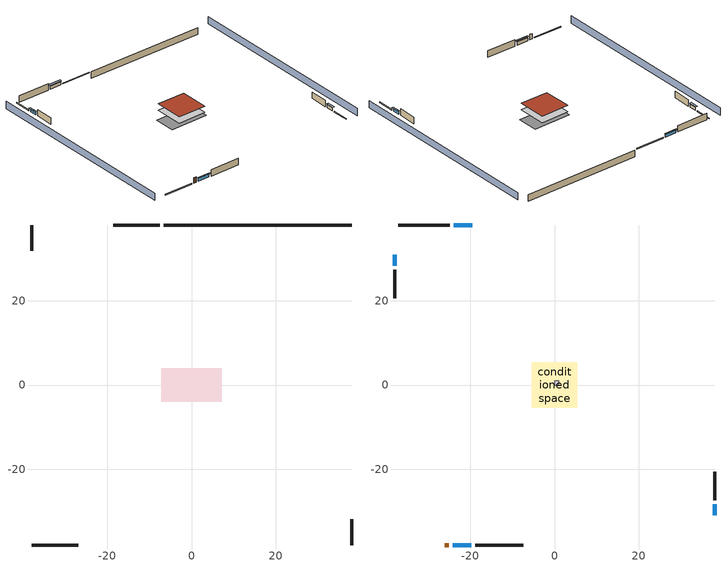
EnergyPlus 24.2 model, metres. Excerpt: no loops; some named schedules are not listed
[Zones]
basement - unconditioned
 floor foundation (Slab1 construction): -7.17,-3.98 -7.17,3.98 7.17,3.98 7.17,-3.98 z-2.13
 wall outside (RimJoist1 construction): -7.55,37.96 -18.59,37.96 z0.3:0.61
 wall outside (RimJoist2 construction): 37.96,-37.96 37.96,-31.83 z0.3:0.61
 wall outside (RimJoist3 construction): -37.96,-37.96 -26.93,-37.96 z0.3:0.61
 wall outside (RimJoist4 construction): -37.96,37.96 -37.96,31.83 z0.3:0.61
 wall foundation (FoundationWall1 construction): 37.96,37.96 -6.62,37.96 z-2.13:0.3
central ac and furnace airloop ret air zone
 floor adiabatic (AdiabaticConst): 0,0 0,1 1,1 1,0 z0
 wall adiabatic (AdiabaticConst): 0,1 0,0 1,0 1,1 0,1 z0:1
 ceiling adiabatic (AdiabaticConst): 1,0 1,1 0,1 0,0 z1
conditioned space
 floor to basement - unconditioned (Floor1 construction): -5.34,-5.34 -5.34,5.34 5.34,5.34 5.34,-5.34 z0.3
 wall outside (AdiabaticWallConstruction 1): -26,-37.96 -25.08,-37.96 z0.3:2.34
 wall outside (AdiabaticWallConstruction): -19.51,37.96 -23.92,37.96 / -24.16,-37.96 -19.75,-37.96 z0.3:1.49; 37.96,-30.91 37.96,-28.33 / -37.96,30.91 -37.96,28.33 z0.3:1.43
 wall outside (Wall1 construction): -24.85,37.96 -37.03,37.96 z0.3:2.74
 wall outside (Wall2 construction): 37.96,-27.4 37.96,-20.63 z0.3:2.74
 wall outside (Wall3 construction): -18.82,-37.96 -7.4,-37.96 z0.3:2.74
 wall outside (Wall4 construction): -37.96,27.4 -37.96,20.63 z0.3:2.74
 window (WindowConstruction): -19.51,37.96 -23.92,37.96 z0.3:1.49
 window (WindowConstruction 1): 37.96,-30.91 37.96,-28.33 z0.3:1.43
 window (WindowConstruction 2): -24.16,-37.96 -19.75,-37.96 z0.3:1.49
 window (WindowConstruction 3): -37.96,30.91 -37.96,28.33 z0.3:1.43
 door (Door): -26,-37.96 -25.08,-37.96 z0.3:2.34
 roof outside (Roof1 construction): -5.34,5.34 -5.34,-5.34 5.34,-5.34 5.34,5.34 z2.74
shading: -42.53,37.96 -42.53,-37.96 / 42.53,-37.96 42.53,37.96 z0:2.74; -24.23,37.96 -19.21,37.96 -19.21,38.57 -24.23,38.57 z1.8; 37.96,-28.02 37.96,-31.21 38.57,-31.21 38.57,-28.02 z1.74; -19.44,-37.96 -24.46,-37.96 -24.46,-38.57 -19.44,-38.57 z1.8; -37.96,28.02 -37.96,31.21 -38.57,31.21 -38.57,28.02 z1.74
[Building]
Building 1: Terrain=Suburbs
[Site:Location]
Portland Intl Arpt_OR: Latitude {deg}=45.59; Longitude {deg}=-122.6; Time Zone {hr}=-8; Elevation {m}=33; Keep Site Location Information=Yes
[Site:GroundTemperature:Shallow]
10.2558, 8.96328, 8.85977, 9.47314, 11.9355, 14.3863, 16.5111, 17.8571, 17.9714, 16.8767, 14.8061, 12.4304
[Site:WaterMainsTemperature]
Calculation Method=Schedule; Temperature Schedule=mains temperature schedule
[Material] Roughness=Rough; Thermal Absorptance=0.9
Name | Thickness {m} | Conductivity {W/m-K} | Density {kg/m3} | Specific Heat {J/kg-K} | Solar Absorptance | Visible Absorptance
asphalt or fiberglass shingles | 0.00635 | 0.162714 | 1121.4 | 1465.45 | 0.85 | 0.85
brick veneer | 0.1016 | 0.793375 | 1762.2 | 795.53 | 0.5 | 0.5
concrete 4.0 in. | 0.1016 | 1.803125 | 2242.8 | 837.4 | 0.7 | 0.7
concrete 8.0 in. | 0.2032 | 1.803125 | 2242.8 | 837.4 | 0.7 | 0.7
door material | 0.04445 | 0.0612267 | 512.64 | 1214.23 | 0.7 | 0.7
floor covering | 0.0127 | 0.0433444 | 54.468 | 1339.84 | 0.6 | 0.6
floor stud and cavity | 0.1397 | 0.923637 | 92.3553 | 1139.71 | 0.7 | 0.7
furniture material basement - unconditioned 1; furniture material conditioned space 1 | 0.1524 | 0.115458 | 640.8 | 1214.23 | 0.6 | 0.6
gypsum board | 0.0127 | 0.160291 | 801 | 837.4 | 0.6 | 0.6
osb sheathing 0.5 in. | 0.0127 | 0.115458 | 512.64 | 1214.23 | 0.7 | 0.7
osb sheathing 0.75 in. | 0.01905 | 0.115458 | 512.64 | 1214.23 | 0.7 | 0.7
rim joist stud and cavity | 0.0508 | 0.180795 | 50.32683 | 1063.81 | 0.6 | 0.6
roof rigid ins | 0.103632 | 0.029427 | 32.04 | 1214.23 | 0.7 | 0.7
roof stud and cavity | 0.2032 | 0.0828465 | 78.34581 | 1123.46 | 0.7 | 0.7
wall rigid ins | 0.512978 | 0.029427 | 32.04 | 1214.23 | 0.7 | 0.7
wall stud and cavity | 0.1397 | 0.558292 | 139.0536 | 1170.24 | 0.7 | 0.7
wall stud and cavity 1 | 0.0889 | 0.380278 | 52.3479 | 1209.89 | 0.7 | 0.7
wall stud and cavity 2 | 0.0889 | 0.391764 | 83.0341 | 1211.67 | 0.7 | 0.7
wood siding; wood siding 1 | 0.0254 | 0.102417 | 544.68 | 1172.36 | 0.7 | 0.7
[Material:NoMass]
Adiabatic: Roughness=Rough; Thermal Resistance {m2-K/W}=176.1; Thermal Absorptance=0.9; Solar Absorptance=0.7; Visible Absorptance=0.7
[WindowMaterial:SimpleGlazingSystem]
WindowMaterial: U-Factor {W/m2-K}=2.78222; Solar Heat Gain Coefficient=0.56
[Construction]
AdiabaticConst: Adiabatic
AdiabaticWallConstruction: wood siding, wall rigid ins, wall stud and cavity 1, gypsum board
AdiabaticWallConstruction 1: wood siding 1, wall rigid ins, wall stud and cavity 1, gypsum board
Door: door material
Floor1 construction: floor stud and cavity, osb sheathing 0.75 in., floor covering
FoundationWall1 construction: concrete 8.0 in.
furniture construction basement - unconditioned 1: furniture material basement - unconditioned 1
furniture construction conditioned space 1: furniture material conditioned space 1
PartitionWallConstruction: gypsum board, wall stud and cavity 2, gypsum board
RimJoist1 construction; RimJoist2 construction; RimJoist3 construction; RimJoist4 construction: brick veneer, rim joist stud and cavity
Roof1 construction: asphalt or fiberglass shingles, roof rigid ins, osb sheathing 0.75 in., roof stud and cavity, gypsum board
Slab1 construction: concrete 4.0 in.
Wall1 construction; Wall2 construction; Wall3 construction; Wall4 construction: brick veneer, osb sheathing 0.5 in., wall stud and cavity, gypsum board
WindowConstruction; WindowConstruction 1; WindowConstruction 2; WindowConstruction 3: WindowMaterial
[Zone] Multiplier=1
Name | Volume {m3} | Part of Total Floor Area
basement - unconditioned; conditioned space | 278.185 | Yes
central ac and furnace airloop ret air zone | 1 | No
[Space]
Name | Zone | Volume {m3} | Space Type
basement - unconditioned 1 | basement - unconditioned | 278.185
central ac and furnace airloop ret air space | central ac and furnace airloop ret air zone |  | Plenum Space Type
conditioned space 1 | conditioned space | 278.185
[SurfaceProperty:ExposedFoundationPerimeter]
Slab1: Exposed Perimeter Calculation Method=TotalExposedPerimeter; Total Exposed Perimeter {m}=44.58462
[InternalMass]
Name | Construction | Zone or ZoneList | Space or SpaceList | Surface Area {m2}
furniture mass basement - unconditioned 1 | furniture construction basement - unconditioned 1 | basement - unconditioned | basement - unconditioned 1 | 45.62618
furniture mass conditioned space 1 | furniture construction conditioned space 1 | conditioned space | conditioned space 1 | 45.63397
partition wall mass | PartitionWallConstruction | conditioned space | conditioned space 1 | 114.085
[ElectricEquipment] Design Level Calculation Method=EquipmentLevel
Name | Zone or ZoneList or Space or SpaceList | Schedule | Design Level {W} | Fraction Latent | Fraction Radiant | Fraction Lost
fridge 1 | basement - unconditioned 1 | fridge schedule 1 | 80.4475 | 0 | 0.6 | 0
ceiling fan | conditioned space 1 | ceiling_fan | 18.2963 | 0 | 0.558 | 0
clothes dryer | conditioned space 1 | clothes_dryer | 7168.93 | 0.015 | 0.081 | 0.85
clothes washer | conditioned space 1 | clothes_washer | 611.435 | 0.03 | 0.162 | 0.7
cooking range | conditioned space 1 | cooking_range | 1414.01 | 0.08 | 0.432 | 0.2
dishwasher | conditioned space 1 | dishwasher | 306.416 | 0.3 | 0.18 | 0.4
fridge | conditioned space 1 | fridge schedule | 43.7215 | 0 | 0.6 | 0
mech vent bath fan 0 | conditioned space 1 | mech vent bath fan 0 schedule | 30 | 0 | 0 | 1
mech vent house fan | conditioned space 1 | mech vent house fan schedule | 0 | 0 | 0 | 1
mech vent house fan cfis | conditioned space 1 | mech vent house fan cfis schedule | 0 | 0 | 0 | 0
mech vent range fan 0 | conditioned space 1 | mech vent range fan 0 schedule | 30 | 0 | 0 | 1
misc plug loads | conditioned space 1 | plug_loads_other | 291.684 | 0.021 | 0.558 | 0.049
misc tv | conditioned space 1 | plug_loads_tv | 372.646 | 0 | 0.6 | 0
whole house fan | conditioned space 1 | Always On Discrete | 0 | 0 | 0 | 1
[OtherEquipment] Design Level Calculation Method=EquipmentLevel
Name | Fuel Type | Zone or ZoneList or Space or SpaceList | Schedule | Design Level {W} | Fraction Latent | Fraction Radiant | Fraction Lost
central ac and furnace airloop_0 RetCondToDZ; central ac and furnace airloop_0 SupCondToDZ; central ac and furnace airloop_0 SupSensLkToDZ | None | basement - unconditioned 1 | Always On Discrete | 0 | 0 | 0 | 0
central ac and furnace airloop_0 SupLatLkToDZ | None | basement - unconditioned 1 | Always On Discrete | 0 | 1 | 0 | 0
central ac and furnace airloop_0 RetCondToRP; central ac and furnace airloop_0 RetSensLkToRP | None | central ac and furnace airloop ret air space | Always On Discrete | 0 | 0 | 0 | 0
central ac and furnace airloop_0 RetLatLkToRP | None | central ac and furnace airloop ret air space | Always On Discrete | 0 | 1 | 0 | 0
central ac and furnace airloop_0 SupCondToLv; central ac and furnace airloop_0 SupSensLkToCond; mech vent house fan sensible load; water heater sens | None | conditioned space 1 | Always On Discrete | 0 | 0 | 0 | 0
central ac and furnace airloop_0 SupLatLkToCond; mech vent house fan latent load; water heater lat | None | conditioned space 1 | Always On Discrete | 0 | 1 | 0 | 0
clothes dryer 1 | Electricity | conditioned space 1 | clothes_dryer | 0 | 0.015 | 0.081 | 0.85
cooking range 1 | Electricity | conditioned space 1 | cooking_range | 0 | 0.08 | 0.432 | 0.2
general water use latent | None | conditioned space 1 | general water use schedule | 44.1266 | 1 | 0 | 0
general water use sensible | None | conditioned space 1 | general water use schedule | -43.4886 | 0 | 0.6 | 0
water heater energy adjustment1 | Electricity | conditioned space 1 | Always On Discrete | 0.01 | 0 | 0 | 1
[ZoneInfiltration:DesignFlowRate] Schedule=Always On Discrete
Name | Zone or ZoneList or Space or SpaceList | Design Flow Rate Calculation Method | Design Flow Rate {m3/s} | Air Changes per Hour {1/hr} | Constant Term Coefficient | Temperature Term Coefficient | Velocity Term Coefficient | Velocity Squared Term Coefficient
basement_unconditioned 1 duct leakage imbalance infil flow | basement - unconditioned 1 | Flow/Zone | 0
infil basement - unconditioned 1 | basement - unconditioned 1 | AirChanges/Hour |  | 0.1 | 1 | 0 | 0 | 0
infil flow; natural vent flow; whole house fan flow | conditioned space 1 | Flow/Zone | 0
[ZoneMixing] Schedule=Always On Continuous; Design Flow Rate Calculation Method=Flow/Zone; Design Flow Rate {m3/s}=0
Name | Zone or Space | Source Zone or Space
central ac and furnace airloop_0 ZoneMixCondToDZ mix | basement - unconditioned | conditioned space
central ac and furnace airloop_0 ZoneMixDZToCond mix | conditioned space | basement - unconditioned
[SpaceList]
Plenum Space Type: central ac and furnace airloop ret air space
[SurfaceProperty:IncidentSolarMultiplier] Incident Solar Multiplier=1; Incident Solar Multiplier Schedule=trans schedule winter=0.85 summer=0.7
Window1; Window2; Window3; Window4
[Lights]
interior lighting: Zone or ZoneList or Space or SpaceList=conditioned space 1; Schedule=lighting_interior; Design Level Calculation Method=LightingLevel; Lighting Level {W}=184.071; Return Air Fraction=0; Fraction Radiant=0.6; Fraction Visible=0.2; Fraction Replaceable=1
[People]
occupants: Zone or ZoneList or Space or SpaceList=conditioned space 1; Number of People Schedule=occupants; Number of People Calculation Method=People; Number of People=2; Fraction Radiant=0.314171; Sensible Heat Fraction=0.56303; Activity Level Schedule=occupants activity schedule; Carbon Dioxide Generation Rate {m3/s-W}=0; Enable ASHRAE 55 Comfort Warnings=No; Mean Radiant Temperature Calculation Type=EnclosureAveraged
[AvailabilityManager:Scheduled]
central ac and furnace airloop Availability Manager: Schedule=Always On Discrete
[AirLoopHVAC:ReturnPlenum]
Air Loop HVAC Return Plenum 1: Zone=central ac and furnace airloop ret air zone
[WaterUse:Equipment]
dishwasher: Peak Flow Rate {m3/s}=5.59448e-06; Flow Rate Fraction Schedule=hot_water_dishwasher
[Foundation:Kiva]
Foundation Kiva 1: Initial Indoor Air Temperature {C}=9.52053; Wall Height Above Grade {m}=0.3048; Wall Depth Below Slab {m}=0.2032
[Foundation:Kiva:Settings]
Soil Conductivity {W/m-K}=2.4234; Soil Density {kg/m3}=1842.3; Soil Specific Heat {J/kg-K}=418.7; Ground Solar Absorptivity=0.9; Ground Thermal Absorptivity=0.9; Ground Surface Roughness {m}=0.03; Far-Field Width {m}=40; Deep-Ground Boundary Condition=ZeroFlux; Deep-Ground Depth {m}=40; Minimum Cell Dimension {m}=0.2; Maximum Cell Growth Coefficient=3; Simulation Timestep=Timestep
[Exterior:Lights]
exterior lighting: Schedule=exterior lighting schedule; Design Level {W}=6.19068
[EnergyManagementSystem:GlobalVariable]
central_ac_and_furnace_airloop_0_DuctImbalLkExhFanEquivCond
central_ac_and_furnace_airloop_0_DuctImbalLkExhFanEquivDZ
central_ac_and_furnace_airloop_0_DuctImbalLkSupFanEquivCond
central_ac_and_furnace_airloop_0_DuctImbalLkSupFanEquivDZ
central_ac_and_furnace_airloop_0_DZ_T
central_ac_and_furnace_airloop_0_DZ_W
central_ac_and_furnace_airloop_0_RetCondToDZ
central_ac_and_furnace_airloop_0_RetCondToRP
central_ac_and_furnace_airloop_0_RetLatLkToRP
central_ac_and_furnace_airloop_0_RetSensLkToRP
central_ac_and_furnace_airloop_0_SupCondToDZ
central_ac_and_furnace_airloop_0_SupCondToLv
central_ac_and_furnace_airloop_0_SupLatLkToCond
central_ac_and_furnace_airloop_0_SupLatLkToDZ
central_ac_and_furnace_airloop_0_SupSensLkToCond
central_ac_and_furnace_airloop_0_SupSensLkToDZ
central_ac_and_furnace_airloop_0_ZoneMixCondToDZ
central_ac_and_furnace_airloop_0_ZoneMixDZToCond
central_ac_and_furnace_airloop_AH_MFR
central_ac_and_furnace_airloop_AH_Tout
central_ac_and_furnace_airloop_AH_VFR
central_ac_and_furnace_airloop_AH_Wout
central_ac_and_furnace_airloop_Fan_RTF
central_ac_and_furnace_airloop_RA_T
central_ac_and_furnace_airloop_Ra_W
infil_program_Qfan
infil_program_Qinf
natural_vent_program_Qnv
natural_vent_program_Qwhf
[EnergyManagementSystem:Sensor]
Name | Output:Variable or Output:Meter Index Key | Output:Variable or Output:Meter
airflow_gain | infil flow | Infiltration Sensible Heat Gain Energy
airflow_gain_1 | natural vent flow | Infiltration Sensible Heat Gain Energy
airflow_gain_2 | whole house fan flow | Infiltration Sensible Heat Gain Energy
airflow_loss | infil flow | Infiltration Sensible Heat Loss Energy
airflow_loss_1 | natural vent flow | Infiltration Sensible Heat Loss Energy
airflow_loss_2 | whole house fan flow | Infiltration Sensible Heat Loss Energy
central_ac_and_furnace_airloop_0_DZ_T_s | basement - unconditioned | Zone Air Temperature
central_ac_and_furnace_airloop_0_DZ_W_s | basement - unconditioned | Zone Mean Air Humidity Ratio
central_ac_and_furnace_airloop_AH_MFR_s | Node 5 | System Node Mass Flow Rate
central_ac_and_furnace_airloop_AH_Tout_s | Node 5 | System Node Temperature
central_ac_and_furnace_airloop_AH_VFR_s | Node 5 | System Node Current Density Volume Flow Rate
central_ac_and_furnace_airloop_AH_Wout_s | Node 5 | System Node Humidity Ratio
central_ac_and_furnace_airloop_RA_T_s | Node 8 | System Node Temperature
central_ac_and_furnace_airloop_Ra_W_s | Node 8 | System Node Humidity Ratio
clg_load_cond |  | Cooling:EnergyTransfer:Zone:CONDITIONED SPACE
clg_load_duct |  | Cooling:EnergyTransfer:Zone:CENTRAL AC AND FURNACE AIRLOOP RET AIR ZONE
clg_sp_s; clg_sp_s_1 | cooling setpoint | Schedule Value
clothes_dryer_exhaust_0_sch_s | clothes_dryer | Schedule Value
cool_season | cooling season schedule | Schedule Value
ducts_conv | central ac and furnace airloop_0 RetCondToRP | Other Equipment Convective Heating Energy
ducts_conv_1 | central ac and furnace airloop_0 RetLatLkToRP | Other Equipment Convective Heating Energy
ducts_conv_2 | central ac and furnace airloop_0 RetSensLkToRP | Other Equipment Convective Heating Energy
ducts_conv_3 | central ac and furnace airloop_0 SupCondToLv | Other Equipment Convective Heating Energy
ducts_conv_4 | central ac and furnace airloop_0 SupLatLkToCond | Other Equipment Convective Heating Energy
ducts_conv_5 | central ac and furnace airloop_0 SupSensLkToCond | Other Equipment Convective Heating Energy
ducts_rad | central ac and furnace airloop_0 RetCondToRP | Other Equipment Radiant Heating Energy
ducts_rad_1 | central ac and furnace airloop_0 RetLatLkToRP | Other Equipment Radiant Heating Energy
ducts_rad_2 | central ac and furnace airloop_0 RetSensLkToRP | Other Equipment Radiant Heating Energy
ducts_rad_3 | central ac and furnace airloop_0 SupCondToLv | Other Equipment Radiant Heating Energy
ducts_rad_4 | central ac and furnace airloop_0 SupLatLkToCond | Other Equipment Radiant Heating Energy
ducts_rad_5 | central ac and furnace airloop_0 SupSensLkToCond | Other Equipment Radiant Heating Energy
fridge_tin_s_1 | basement - unconditioned | Zone Mean Air Temperature
htg_load_cond |  | Heating:EnergyTransfer:Zone:CONDITIONED SPACE
htg_load_duct |  | Heating:EnergyTransfer:Zone:CENTRAL AC AND FURNACE AIRLOOP RET AIR ZONE
htg_sp_s; htg_sp_s_1 | heating setpoint | Schedule Value
ig_ee_conv | ceiling fan | Electric Equipment Convective Heating Energy
ig_ee_conv_1 | clothes dryer | Electric Equipment Convective Heating Energy
ig_ee_conv_3 | cooking range | Electric Equipment Convective Heating Energy
ig_ee_conv_4 | dishwasher | Electric Equipment Convective Heating Energy
ig_ee_conv_5 | fridge | Electric Equipment Convective Heating Energy
ig_ee_conv_6 | misc plug loads | Electric Equipment Convective Heating Energy
ig_ee_conv_7 | misc tv | Electric Equipment Convective Heating Energy
ig_ee_conv_8 | whole house fan | Electric Equipment Convective Heating Energy
ig_ee_rad | ceiling fan | Electric Equipment Radiant Heating Energy
ig_ee_rad_1 | clothes dryer | Electric Equipment Radiant Heating Energy
ig_ee_rad_3 | cooking range | Electric Equipment Radiant Heating Energy
ig_ee_rad_4 | dishwasher | Electric Equipment Radiant Heating Energy
ig_ee_rad_5 | fridge | Electric Equipment Radiant Heating Energy
ig_ee_rad_6 | misc plug loads | Electric Equipment Radiant Heating Energy
ig_ee_rad_7 | misc tv | Electric Equipment Radiant Heating Energy
ig_ee_rad_8 | whole house fan | Electric Equipment Radiant Heating Energy
ig_lgt_conv | interior lighting | Lights Convective Heating Energy
ig_lgt_rad | interior lighting | Lights Radiant Heating Energy
ig_lgt_vis | interior lighting | Lights Visible Radiation Heating Energy
ig_oe_conv | clothes dryer 1 | Other Equipment Convective Heating Energy
ig_oe_conv_1 | cooking range 1 | Other Equipment Convective Heating Energy
ig_oe_conv_2 | general water use latent | Other Equipment Convective Heating Energy
ig_oe_conv_3 | general water use sensible | Other Equipment Convective Heating Energy
ig_oe_conv_4 | water heater energy adjustment1 | Other Equipment Convective Heating Energy
ig_oe_conv_5 | water heater lat | Other Equipment Convective Heating Energy
ig_oe_conv_6 | water heater sens | Other Equipment Convective Heating Energy
ig_oe_rad | clothes dryer 1 | Other Equipment Radiant Heating Energy
ig_oe_rad_1 | cooking range 1 | Other Equipment Radiant Heating Energy
ig_oe_rad_2 | general water use latent | Other Equipment Radiant Heating Energy
ig_oe_rad_3 | general water use sensible | Other Equipment Radiant Heating Energy
ig_oe_rad_4 | water heater energy adjustment1 | Other Equipment Radiant Heating Energy
ig_oe_rad_5 | water heater lat | Other Equipment Radiant Heating Energy
ig_oe_rad_6 | water heater sens | Other Equipment Radiant Heating Energy
ig_ppl_conv | occupants | People Convective Heating Energy
ig_ppl_rad | occupants | People Radiant Heating Energy
im_conv | furniture mass conditioned space 1 | Surface Inside Face Convection Heat Gain Energy
im_conv_1 | partition wall mass | Surface Inside Face Convection Heat Gain Energy
im_ig | furniture mass conditioned space 1 | Surface Inside Face Internal Gains Radiation Heat Gain Energy
im_ig_1 | partition wall mass | Surface Inside Face Internal Gains Radiation Heat Gain Energy
im_lgt | furniture mass conditioned space 1 | Surface Inside Face Lights Radiation Heat Gain Energy
im_lgt_1 | partition wall mass | Surface Inside Face Lights Radiation Heat Gain Energy
im_sol | furniture mass conditioned space 1 | Surface Inside Face Solar Radiation Heat Gain Energy
im_sol_1 | partition wall mass | Surface Inside Face Solar Radiation Heat Gain Energy
im_surf | furniture mass conditioned space 1 | Surface Inside Face Net Surface Thermal Radiation Heat Gain Energy
im_surf_1 | partition wall mass | Surface Inside Face Net Surface Thermal Radiation Heat Gain Energy
mech_vent_bath_fan_0_sch_s | mech vent bath fan 0 schedule | Schedule Value
mech_vent_range_fan_0_sch_s | mech vent range fan 0 schedule | Schedule Value
mv_conv | mech vent bath fan 0 | Electric Equipment Convective Heating Energy
mv_conv_1 | mech vent house fan | Electric Equipment Convective Heating Energy
mv_conv_2 | mech vent house fan cfis | Electric Equipment Convective Heating Energy
mv_conv_3 | mech vent range fan 0 | Electric Equipment Convective Heating Energy
mv_conv_4 | mech vent house fan latent load | Other Equipment Convective Heating Energy
mv_conv_5 | mech vent house fan sensible load | Other Equipment Convective Heating Energy
mv_rad | mech vent bath fan 0 | Electric Equipment Radiant Heating Energy
mv_rad_1 | mech vent house fan | Electric Equipment Radiant Heating Energy
mv_rad_2 | mech vent house fan cfis | Electric Equipment Radiant Heating Energy
mv_rad_3 | mech vent range fan 0 | Electric Equipment Radiant Heating Energy
mv_rad_4 | mech vent house fan latent load | Other Equipment Radiant Heating Energy
mv_rad_5 | mech vent house fan sensible load | Other Equipment Radiant Heating Energy
natural_vent_s | natural vent schedule | Schedule Value
out_pb_s |  | Site Outdoor Air Barometric Pressure
out_wt_s |  | Site Outdoor Air Humidity Ratio
site_vw_s |  | Site Wind Speed
ss_back_out | Window1 | Surface Window Shortwave from Zone Back Out Window Heat Transfer Rate
ss_back_out_1 | Window2 | Surface Window Shortwave from Zone Back Out Window Heat Transfer Rate
ss_back_out_2 | Window3 | Surface Window Shortwave from Zone Back Out Window Heat Transfer Rate
ss_back_out_3 | Window4 | Surface Window Shortwave from Zone Back Out Window Heat Transfer Rate
ss_conv | Door1 | Surface Inside Face Convection Heat Gain Energy
ss_conv_1 | Window1 | Surface Inside Face Convection Heat Gain Energy
ss_conv_2 | Window2 | Surface Inside Face Convection Heat Gain Energy
ss_conv_3 | Window3 | Surface Inside Face Convection Heat Gain Energy
ss_conv_4 | Window4 | Surface Inside Face Convection Heat Gain Energy
ss_ig | Door1 | Surface Inside Face Internal Gains Radiation Heat Gain Energy
ss_ig_1 | Window1 | Surface Inside Face Internal Gains Radiation Heat Gain Energy
ss_ig_2 | Window2 | Surface Inside Face Internal Gains Radiation Heat Gain Energy
ss_ig_3 | Window3 | Surface Inside Face Internal Gains Radiation Heat Gain Energy
ss_ig_4 | Window4 | Surface Inside Face Internal Gains Radiation Heat Gain Energy
ss_lgt | Door1 | Surface Inside Face Lights Radiation Heat Gain Energy
ss_sol | Door1 | Surface Inside Face Solar Radiation Heat Gain Energy
ss_surf | Door1 | Surface Inside Face Net Surface Thermal Radiation Heat Gain Energy
ss_surf_1 | Window1 | Surface Inside Face Net Surface Thermal Radiation Heat Gain Energy
ss_surf_2 | Window2 | Surface Inside Face Net Surface Thermal Radiation Heat Gain Energy
ss_surf_3 | Window3 | Surface Inside Face Net Surface Thermal Radiation Heat Gain Energy
ss_surf_4 | Window4 | Surface Inside Face Net Surface Thermal Radiation Heat Gain Energy
ss_trans_in | Window1 | Surface Window Transmitted Solar Radiation Rate
ss_trans_in_1 | Window2 | Surface Window Transmitted Solar Radiation Rate
ss_trans_in_2 | Window3 | Surface Window Transmitted Solar Radiation Rate
ss_trans_in_3 | Window4 | Surface Window Transmitted Solar Radiation Rate
ss_trans_out | Window1 | Surface Inside Face Initial Transmitted Diffuse Transmitted Out Window Solar Radiation Rate
ss_trans_out_1 | Window2 | Surface Inside Face Initial Transmitted Diffuse Transmitted Out Window Solar Radiation Rate
ss_trans_out_2 | Window3 | Surface Inside Face Initial Transmitted Diffuse Transmitted Out Window Solar Radiation Rate
ss_trans_out_3 | Window4 | Surface Inside Face Initial Transmitted Diffuse Transmitted Out Window Solar Radiation Rate
s_conv | Floor1 | Surface Inside Face Convection Heat Gain Energy
s_conv_1 | Roof1 | Surface Inside Face Convection Heat Gain Energy
s_conv_2 | Wall1 | Surface Inside Face Convection Heat Gain Energy
s_conv_3 | Wall2 | Surface Inside Face Convection Heat Gain Energy
s_conv_4 | Wall3 | Surface Inside Face Convection Heat Gain Energy
s_conv_5 | Wall4 | Surface Inside Face Convection Heat Gain Energy
s_ig | Floor1 | Surface Inside Face Internal Gains Radiation Heat Gain Energy
s_ig_1 | Roof1 | Surface Inside Face Internal Gains Radiation Heat Gain Energy
s_ig_2 | Wall1 | Surface Inside Face Internal Gains Radiation Heat Gain Energy
s_ig_3 | Wall2 | Surface Inside Face Internal Gains Radiation Heat Gain Energy
s_ig_4 | Wall3 | Surface Inside Face Internal Gains Radiation Heat Gain Energy
s_ig_5 | Wall4 | Surface Inside Face Internal Gains Radiation Heat Gain Energy
s_lgt | Floor1 | Surface Inside Face Lights Radiation Heat Gain Energy
s_lgt_1 | Roof1 | Surface Inside Face Lights Radiation Heat Gain Energy
s_lgt_2 | Wall1 | Surface Inside Face Lights Radiation Heat Gain Energy
s_lgt_3 | Wall2 | Surface Inside Face Lights Radiation Heat Gain Energy
s_lgt_4 | Wall3 | Surface Inside Face Lights Radiation Heat Gain Energy
s_lgt_5 | Wall4 | Surface Inside Face Lights Radiation Heat Gain Energy
